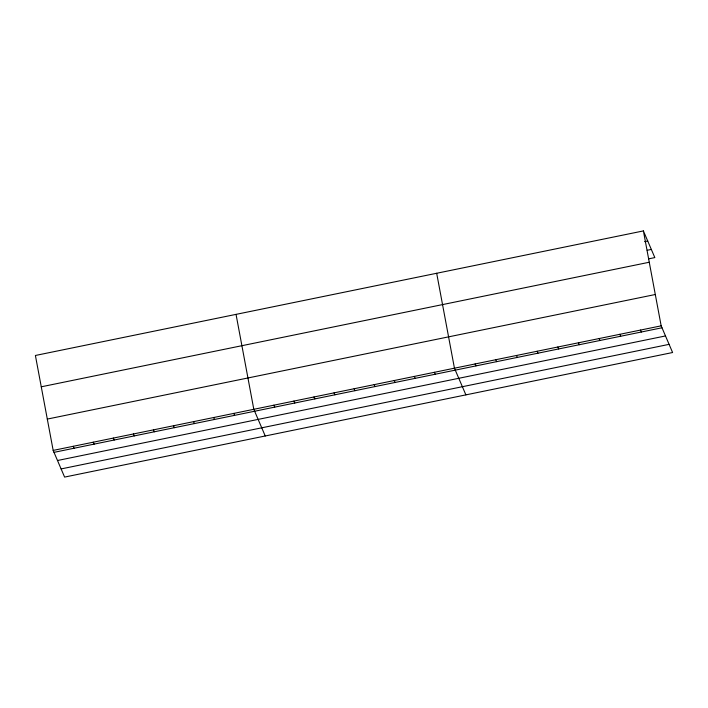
<?xml version="1.0" encoding="UTF-8"?>
<svg xmlns="http://www.w3.org/2000/svg" width="708" height="708" viewBox="0 0 708 708"><rect width="100%" height="100%" fill="white"/><g stroke="black" fill="none" stroke-linecap="round" stroke-linejoin="round"><path stroke-width="1.06" d="M643.395 230.914L35.4 355.478L53.171 450.412L64.605 477.086L672.6 352.522L661.166 325.839L643.395 230.914L654.829 257.588L648.625 258.863M644.625 241.649L647.723 241.012M647.192 250.278L651.333 249.428M41.268 386.807L649.263 262.243M47.303 419.083L655.298 294.51M53.171 450.412L661.166 325.839M54.003 452.35L661.998 327.777M57.498 460.51L665.493 335.946M61.109 468.926L669.104 344.353M640.492 330.078L641.324 332.017M619.819 334.309L620.65 336.247M599.154 338.548L599.977 340.486M578.48 342.778L579.312 344.716M557.807 347.017L558.639 348.956M537.133 351.256L537.965 353.195M516.459 355.487L517.291 357.425M495.795 359.726L496.618 361.664M475.121 363.956L475.953 365.894M465.882 394.869L454.447 368.195L436.677 273.261M434.385 372.302L435.216 374.24M414.322 376.417L415.154 378.355M394.259 380.523L395.091 382.462M374.196 384.639L375.019 386.577M354.124 388.745L354.956 390.683M334.061 392.86L334.893 394.799M313.998 396.967L314.83 398.905M293.935 401.082L294.767 403.02M273.872 405.188L274.704 407.127M265.243 435.978L253.809 409.304L236.038 314.37M233.746 413.41L234.578 415.348M213.683 417.525L214.515 419.463M193.62 421.632L194.452 423.57M173.557 425.747L174.38 427.685M153.486 429.853L154.317 431.791M133.423 433.969L134.254 435.907M113.36 438.075L114.192 440.013M93.297 442.19L94.129 444.128M73.234 446.297L74.066 448.235"/></g></svg>
